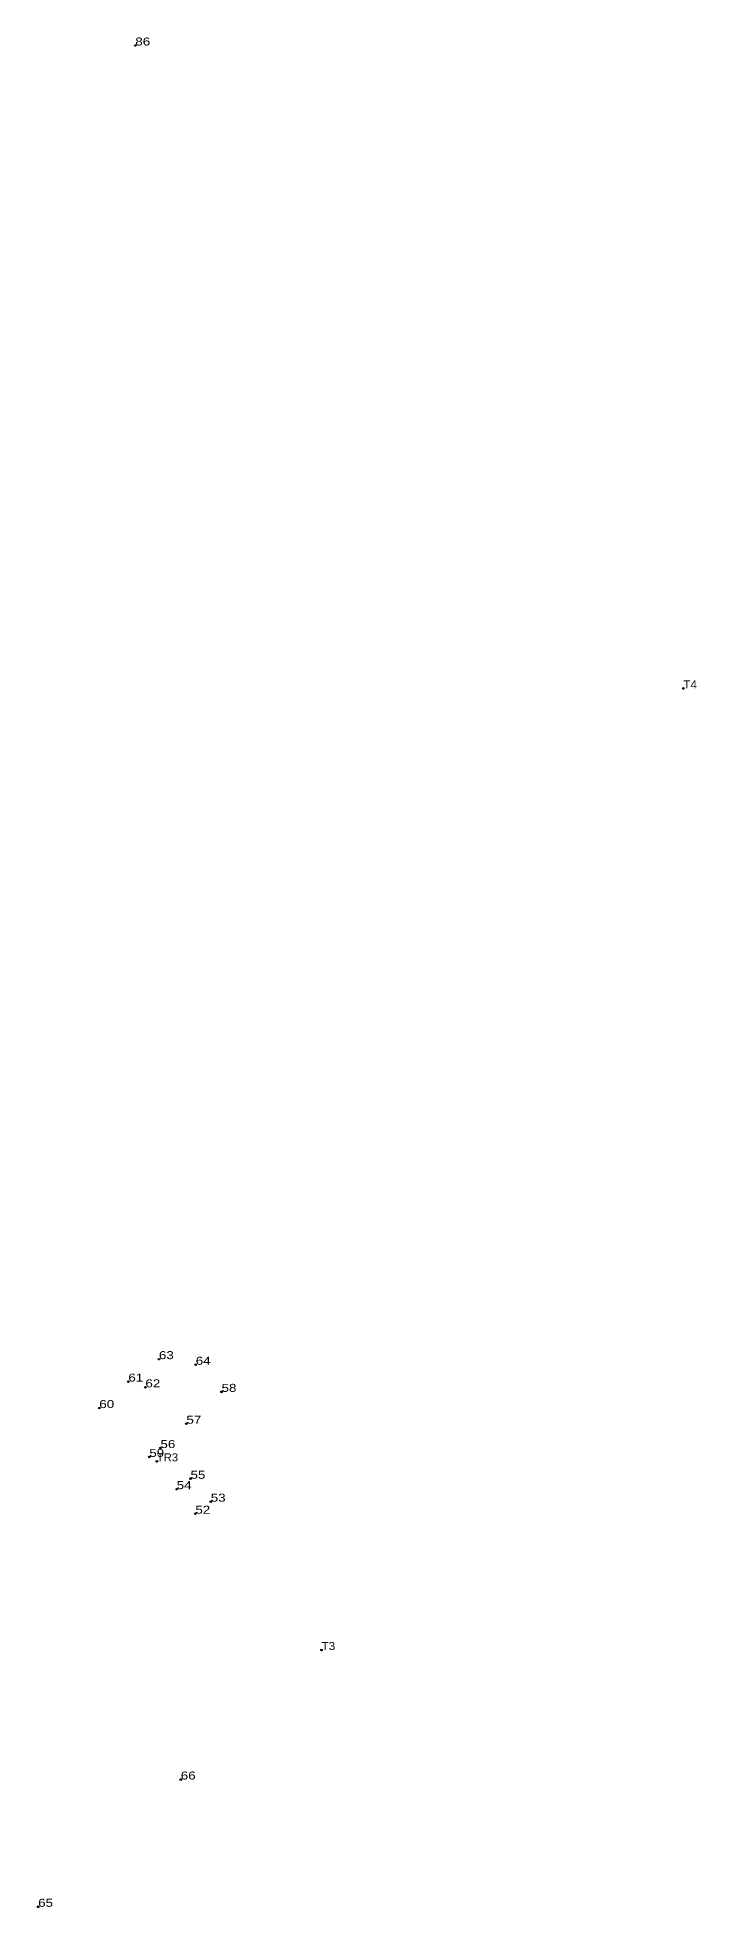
# Model space of a CAD drawing. Header units: metres. Extents: x 535505 to 539576, y 1836584 to 1838311.
# Drawn here: x 537379.3 to 537527.7, y 1837871.1 to 1838291.7 of the extents above; entities that cross this region are included whole.
import ezdxf

# ---------------------------------------------------------------- set-up
doc = ezdxf.new("R2010")
doc.units = ezdxf.units.M
doc.header["$LTSCALE"] = 0.72
doc.header["$PDMODE"] = 32
doc.header["$PDSIZE"] = 0.36
doc.layers.add('12', color=7, linetype='Continuous')
doc.layers.add('7', color=7, linetype='Continuous')

msp = doc.modelspace()

# ---------------------------------------------------------------- linework, layer by layer
at = {"layer": '7'}
for p in [(537401.31, 1838289.9), (537524.64, 1838145.31), (537406.62, 1837994.48), (537414.91, 1837993.22), (537399.74, 1837989.43), (537403.58, 1837988.14), (537420.72, 1837987.12), (537393.2, 1837983.48), (537412.81, 1837979.96), (537406.96, 1837974.49), (537404.45, 1837972.49), (537406.16, 1837971.49), (537410.62, 1837965.24), (537413.73, 1837967.58), (537418.29, 1837962.43), (537414.82, 1837959.72), (537443.22, 1837929.07), (537411.54, 1837899.94), (537379.44, 1837871.32)]:
    msp.add_point(p, dxfattribs=at)

# ---------------------------------------------------------------- texts
at = {"layer": '12'}
for s, width, p in [('86', 1.25, (537401.31, 1838289.9)), ('T4', 1.1, (537524.64, 1838145.31)), ('63', 1.25, (537406.62, 1837994.48)), ('64', 1.25, (537414.91, 1837993.22)), ('61', 1.25, (537399.74, 1837989.43)), ('62', 1.25, (537403.58, 1837988.14)), ('58', 1.25, (537420.72, 1837987.12)), ('60', 1.25, (537393.2, 1837983.48)), ('57', 1.25, (537412.81, 1837979.96)), ('59', 1.25, (537404.45, 1837972.49)), ('TR3', 1.05, (537406.16, 1837971.49)), ('56', 1.25, (537406.96, 1837974.49)), ('55', 1.25, (537413.73, 1837967.58)), ('54', 1.25, (537410.62, 1837965.24)), ('52', 1.25, (537414.82, 1837959.72)), ('53', 1.25, (537418.29, 1837962.43)), ('T3', 1.1, (537443.22, 1837929.07)), ('66', 1.25, (537411.54, 1837899.94)), ('65', 1.25, (537379.44, 1837871.32))]:
    msp.add_text(s, height=1.8, dxfattribs=dict(at, width=width)).set_placement(p)

doc.saveas('drawing.dxf')
